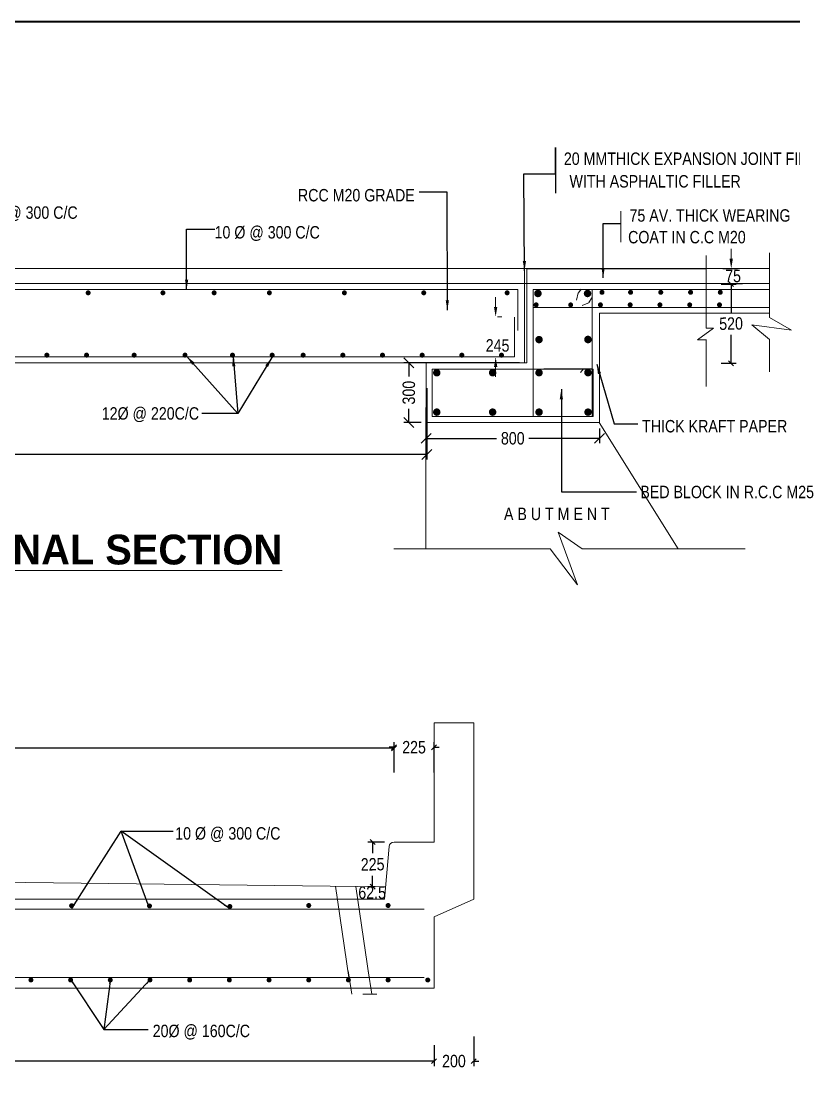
# Model space of a CAD drawing. Header units: millimetres. Extents: x 634438 to 694489, y 49590 to 86597.
# Drawn here: x 658857 to 674427, y 65106 to 86597 of the extents above; entities that cross this region are included whole.
import ezdxf

# ---------------------------------------------------------------- set-up
doc = ezdxf.new("R2010")
doc.units = ezdxf.units.MM
doc.header["$LTSCALE"] = 300
doc.header["$MEASUREMENT"] = 0
for name, color, linetype in [('abutment', 7, 'Continuous'), ('canal', 7, 'Continuous'), ('pier', 7, 'Continuous')]:
    doc.layers.add(name, color=color, linetype=linetype)
doc.styles.add('ARIAL NARROW', font='ARIALN.TTF', dxfattribs={"height": 250})
doc.styles.add('CITYBLUEPR', font='cityb___.ttf')
doc.dimstyles.new('STANDARD$0', dxfattribs={"dimscale": 88.888889, "dimtxt": 0.02, "dimasz": 0.02, "dimexe": 0.05, "dimexo": 0.1, "dimgap": 0.002, "dimtad": 2, "dimdec": 0, "dimzin": 1, "dimdsep": 46, "dimtxsty": 'Standard', "dimcen": 0.09, "dimadec": 0, "dimazin": 0, "dimtfac": 1, "dimtdec": 4, "dimtofl": 0, "dimtmove": 0, "dimatfit": 3, "dimfxl": 1, "dimtolj": 1, "dimtzin": 1, "dimarcsym": 0})
doc.dimstyles.new('STANDARD$7', dxfattribs={"dimtxt": 2, "dimasz": 2, "dimexe": 1.25, "dimexo": 0.625, "dimtad": 1, "dimdec": 0, "dimlfac": 0.5, "dimdsep": 46, "dimtxsty": 'ARIAL NARROW', "dimcen": 2.5, "dimdle": 0.1, "dimse1": 1, "dimse2": 1, "dimadec": 0, "dimazin": 0, "dimtfac": 1, "dimtdec": 0, "dimtmove": 0, "dimatfit": 3, "dimfxl": 1, "dimtolj": 1, "dimtzin": 0, "dimarcsym": 0})

# ---------------------------------------------------------------- blocks, each defined once
blk = doc.blocks.new('_Oblique')
at = {"color": 0, "linetype": 'ByBlock', "lineweight": -2}
blk.add_line((-0.5, -0.5), (0.5, 0.5), dxfattribs=at)
blk = doc.blocks.new('*D38')
at = {"layer": 'abutment', "color": 0, "lineweight": -2, "transparency": 16777216}
for p, q in [((667016, 78391), (667016, 78092)), ((670513, 78391), (670513, 78092)), ((667016, 78192), (668438, 78192)), ((670513, 78192), (669091, 78192))]:
    blk.add_line(p, q, dxfattribs=at)
at = {"layer": 'Defpoints', "color": 0, "lineweight": 9, "transparency": 16777216}
for p in [(667016, 78491), (670513, 78491), (670513, 78192)]:
    blk.add_point(p, dxfattribs=at)
at = {"layer": 'abutment', "color": 0, "lineweight": -2, "transparency": 16777216, "xscale": 200, "yscale": 200, "zscale": 200, "rotation": 180}
blk.add_blockref('_Oblique', (667016, 78192), dxfattribs=at)
at = {"layer": 'abutment', "color": 0, "lineweight": -2, "transparency": 16777216, "xscale": 200, "yscale": 200, "zscale": 200}
blk.add_blockref('_Oblique', (670513, 78192), dxfattribs=at)
at = {"layer": 'abutment', "color": 0, "lineweight": 9, "transparency": 16777216, "insert": (668764, 78192), "char_height": 250, "attachment_point": 5, "style": 'ARIAL NARROW'}
blk.add_mtext('\\A1;800', dxfattribs=at)
blk = doc.blocks.new('*D39')
at = {"layer": 'abutment', "color": 0, "lineweight": -2, "transparency": 16777216}
for p, q in [((668901, 79713), (666570, 79713)), ((666670, 79713), (666670, 79439)), ((666670, 78513), (666670, 78787)), ((666918, 78513), (666570, 78513))]:
    blk.add_line(p, q, dxfattribs=at)
at = {"layer": 'Defpoints', "color": 0, "lineweight": 9, "transparency": 16777216}
for p in [(669001, 79713), (666670, 78513), (667018, 78513)]:
    blk.add_point(p, dxfattribs=at)
at = {"layer": 'abutment', "color": 0, "lineweight": -2, "transparency": 16777216, "xscale": 200, "yscale": 200, "zscale": 200}
for p, rotation in [((666670, 79713), 90), ((666670, 78513), 270)]:
    blk.add_blockref('_Oblique', p, dxfattribs=dict(at, rotation=rotation))
at = {"layer": 'abutment', "color": 0, "lineweight": 9, "transparency": 16777216, "insert": (666670, 79113), "char_height": 250, "attachment_point": 5, "rotation": 90, "style": 'ARIAL NARROW'}
blk.add_mtext('\\A1;300', dxfattribs=at)
blk = doc.blocks.new('*D42')
at = {"layer": 'abutment', "color": 0, "lineweight": -2, "transparency": 16777216}
for p, q in [((647027, 79214), (647027, 77769)), ((667030, 79207), (667030, 77769)), ((647027, 77869), (656623, 77869)), ((667030, 77869), (657435, 77869))]:
    blk.add_line(p, q, dxfattribs=at)
at = {"layer": 'Defpoints', "color": 0, "lineweight": 9, "transparency": 16777216}
for p in [(647027, 79314), (667030, 79307), (647027, 77869)]:
    blk.add_point(p, dxfattribs=at)
at = {"layer": 'abutment', "color": 0, "lineweight": -2, "transparency": 16777216, "xscale": 200, "yscale": 200, "zscale": 200, "rotation": 180}
blk.add_blockref('_Oblique', (647027, 77869), dxfattribs=at)
at = {"layer": 'abutment', "color": 0, "lineweight": -2, "transparency": 16777216, "xscale": 200, "yscale": 200, "zscale": 200}
blk.add_blockref('_Oblique', (667030, 77869), dxfattribs=at)
at = {"layer": 'abutment', "color": 0, "lineweight": 9, "transparency": 16777216, "insert": (657029, 77869), "char_height": 250, "attachment_point": 5, "style": 'ARIAL NARROW'}
blk.add_mtext('\\A1;5800', dxfattribs=at)
blk = doc.blocks.new('*D43')
at = {"layer": 'abutment', "color": 0, "lineweight": -2, "transparency": 16777216}
for p, q in [((666370, 71683), (666370, 72046)), ((649278, 71946), (657414, 71946)), ((649278, 71851), (649278, 71846)), ((666370, 71946), (658234, 71946))]:
    blk.add_line(p, q, dxfattribs=at)
at = {"layer": 'Defpoints', "color": 0, "lineweight": 9, "transparency": 16777216}
for p in [(649278, 71951), (666370, 71946), (666370, 71583)]:
    blk.add_point(p, dxfattribs=at)
at = {"layer": 'abutment', "color": 0, "lineweight": -2, "transparency": 16777216, "xscale": 100, "yscale": 100, "zscale": 100, "rotation": 180}
blk.add_blockref('_Oblique', (649278, 71946), dxfattribs=at)
at = {"layer": 'abutment', "color": 0, "lineweight": -2, "transparency": 16777216, "xscale": 100, "yscale": 100, "zscale": 100}
blk.add_blockref('_Oblique', (666370, 71946), dxfattribs=at)
at = {"layer": 'abutment', "color": 0, "lineweight": 9, "transparency": 16777216, "insert": (657824, 71946), "char_height": 250, "attachment_point": 5, "style": 'ARIAL NARROW'}
blk.add_mtext('\\A1;4250', dxfattribs=at)
blk = doc.blocks.new('*D44')
at = {"layer": 'abutment', "color": 0, "lineweight": -2, "transparency": 16777216}
for p, q in [((648378, 65962), (648378, 65540)), ((667178, 65962), (667178, 65540)), ((648378, 65640), (657368, 65640)), ((667178, 65640), (658188, 65640))]:
    blk.add_line(p, q, dxfattribs=at)
at = {"layer": 'Defpoints', "color": 0, "lineweight": 9, "transparency": 16777216}
for p in [(648378, 66062), (667178, 66062), (667178, 65640)]:
    blk.add_point(p, dxfattribs=at)
at = {"layer": 'abutment', "color": 0, "lineweight": -2, "transparency": 16777216, "xscale": 100, "yscale": 100, "zscale": 100, "rotation": 180}
blk.add_blockref('_Oblique', (648378, 65640), dxfattribs=at)
at = {"layer": 'abutment', "color": 0, "lineweight": -2, "transparency": 16777216, "xscale": 100, "yscale": 100, "zscale": 100}
blk.add_blockref('_Oblique', (667178, 65640), dxfattribs=at)
at = {"layer": 'abutment', "color": 0, "lineweight": 9, "transparency": 16777216, "insert": (657778, 65640), "char_height": 250, "attachment_point": 5, "style": 'ARIAL NARROW'}
blk.add_mtext('\\A1;4700', dxfattribs=at)
blk = doc.blocks.new('*D59')
at = {"layer": 'abutment', "color": 0, "lineweight": -2, "transparency": 16777216}
for p, q in [((667978, 66137), (667978, 65540)), ((667178, 65777), (667178, 65540)), ((667178, 65640), (667078, 65640)), ((667978, 65640), (668078, 65640))]:
    blk.add_line(p, q, dxfattribs=at)
at = {"layer": 'Defpoints', "color": 0, "lineweight": 9, "transparency": 16777216}
for p in [(667978, 66237), (667178, 65877), (667178, 65640)]:
    blk.add_point(p, dxfattribs=at)
at = {"layer": 'abutment', "color": 0, "lineweight": -2, "transparency": 16777216, "xscale": 100, "yscale": 100, "zscale": 100}
blk.add_blockref('_Oblique', (667178, 65640), dxfattribs=at)
at = {"layer": 'abutment', "color": 0, "lineweight": -2, "transparency": 16777216, "xscale": 100, "yscale": 100, "zscale": 100, "rotation": 180}
blk.add_blockref('_Oblique', (667978, 65640), dxfattribs=at)
at = {"layer": 'abutment', "color": 0, "lineweight": 9, "transparency": 16777216, "insert": (667578, 65640), "char_height": 250, "attachment_point": 5, "style": 'ARIAL NARROW'}
blk.add_mtext('\\A1;200', dxfattribs=at)
blk = doc.blocks.new('*D60')
at = {"layer": 'abutment', "color": 0, "lineweight": -2, "transparency": 16777216}
for p, q in [((666370, 71461), (666370, 72066)), ((667178, 71461), (667178, 72066)), ((666370, 71966), (666270, 71966)), ((667178, 71966), (667278, 71966))]:
    blk.add_line(p, q, dxfattribs=at)
at = {"layer": 'Defpoints', "color": 0, "lineweight": 9, "transparency": 16777216}
for p in [(666370, 71966), (666370, 71361), (667178, 71361)]:
    blk.add_point(p, dxfattribs=at)
at = {"layer": 'abutment', "color": 0, "lineweight": -2, "transparency": 16777216, "xscale": 100, "yscale": 100, "zscale": 100}
blk.add_blockref('_Oblique', (666370, 71966), dxfattribs=at)
at = {"layer": 'abutment', "color": 0, "lineweight": -2, "transparency": 16777216, "xscale": 100, "yscale": 100, "zscale": 100, "rotation": 180}
blk.add_blockref('_Oblique', (667178, 71966), dxfattribs=at)
at = {"layer": 'abutment', "color": 0, "lineweight": 9, "transparency": 16777216, "insert": (666774, 71966), "char_height": 250, "attachment_point": 5, "style": 'ARIAL NARROW'}
blk.add_mtext('\\A1;225', dxfattribs=at)
blk = doc.blocks.new('*D61')
at = {"layer": 'abutment', "color": 0, "lineweight": -2, "transparency": 16777216}
for p, q in [((666179, 70056), (665839, 70056)), ((665939, 70056), (665939, 69833)), ((665939, 69156), (665939, 69378)), ((665987, 69156), (665839, 69156))]:
    blk.add_line(p, q, dxfattribs=at)
at = {"layer": 'Defpoints', "color": 0, "lineweight": 9, "transparency": 16777216}
for p in [(666279, 70056), (665939, 69156), (666087, 69156)]:
    blk.add_point(p, dxfattribs=at)
at = {"layer": 'abutment', "color": 0, "lineweight": -2, "transparency": 16777216, "xscale": 100, "yscale": 100, "zscale": 100}
for p, rotation in [((665939, 70056), 90), ((665939, 69156), 270)]:
    blk.add_blockref('_Oblique', p, dxfattribs=dict(at, rotation=rotation))
at = {"layer": 'abutment', "color": 0, "lineweight": 9, "transparency": 16777216, "insert": (665939, 69606), "char_height": 250, "attachment_point": 5, "rotation": 1, "style": 'ARIAL NARROW'}
blk.add_mtext('\\A1;225', dxfattribs=at)
blk = doc.blocks.new('*D63')
at = {"layer": 'abutment', "color": 0, "lineweight": -2, "transparency": 16777216}
for p, q in [((672963, 81303), (673265, 81303)), ((673165, 81303), (673165, 80732)), ((673165, 79705), (673165, 80276)), ((672963, 79705), (673265, 79705))]:
    blk.add_line(p, q, dxfattribs=at)
at = {"layer": 'Defpoints', "color": 0, "lineweight": 9, "transparency": 16777216}
for p in [(672863, 81303), (672863, 79705), (673165, 79705)]:
    blk.add_point(p, dxfattribs=at)
at = {"layer": 'abutment', "color": 0, "lineweight": -2, "transparency": 16777216, "xscale": 100, "yscale": 100, "zscale": 100}
for p, rotation in [((673165, 81303), 90), ((673165, 79705), 270)]:
    blk.add_blockref('_Oblique', p, dxfattribs=dict(at, rotation=rotation))
at = {"layer": 'abutment', "color": 0, "lineweight": 9, "transparency": 16777216, "insert": (673165, 80504), "char_height": 250, "attachment_point": 5, "rotation": 1, "style": 'ARIAL NARROW'}
blk.add_mtext('\\A1;520', dxfattribs=at)

msp = doc.modelspace()

# ---------------------------------------------------------------- linework, layer by layer
at = {"color": 0, "linetype": 'ByBlock', "lineweight": 9}
for points in [[(634438.5, 86597.1), (694478.5, 86597.1), (694478.5, 49590), (634438.5, 49590)], [(634458.5, 86577.1), (694458.5, 86577.1), (694458.5, 49610), (634458.5, 49610)]]:
    msp.add_lwpolyline(points, close=True, dxfattribs=at)
at = {"layer": 'abutment', "color": 0, "lineweight": 9}
for p, q in [((670944.2, 82771.1), (670944.2, 82241.7)), ((670944.2, 82146.8), (670944.2, 82397.6)), ((673168.2, 81810.8), (673168.2, 82010.8)), ((673940.6, 81929.6), (673940.6, 80627)), ((672660, 81874.9), (672660, 80412)), ((645085.5, 81612.8), (660753.4, 81612.8)), ((660719.6, 81612.8), (662650.5, 81612.8)), ((662276.8, 81612.8), (669000.8, 81612.8)), ((669000.8, 81612.8), (669000.8, 79947.8)), ((673940.6, 81612.8), (669000.8, 81612.8)), ((669050.8, 81612.8), (669050.8, 79947.8)), ((669050.8, 81611), (672660, 81611)), ((673000.5, 81610.8), (673293.2, 81610.8)), ((645085.5, 81312.8), (660753.4, 81312.8)), ((660686.9, 81312.8), (662650.5, 81312.8)), ((662276.8, 81312.8), (669000.8, 81312.8)), ((673940.6, 81312.8), (669011.2, 81312.8)), ((669050.8, 81312.8), (672660, 81312.8)), ((673053.8, 81306.6), (673394.1, 81306.6)), ((645285.5, 81192.8), (660753.4, 81192.8)), ((660753.4, 81192.8), (662650.5, 81192.8)), ((662276.8, 81192.8), (668862.9, 81192.8)), ((668419.1, 80840.1), (668419.1, 81040.1)), ((668862.9, 81192.8), (668862.9, 80367.8)), ((669173.7, 81192.8), (673924.9, 81192.8)), ((669173.7, 79948.4), (669173.7, 81192.8)), ((670081.6, 81121.9), (670049, 80977.3)), ((670141.6, 81200.2), (670090.3, 81121.9)), ((670360.9, 81024), (670300.9, 80930.7)), ((670367.2, 80631.9), (670367.2, 81192.8)), ((669173.7, 80832.8), (673924.9, 80832.8)), ((670309.6, 80930.7), (670160.3, 80870.1)), ((668455.4, 80640.1), (668544.1, 80640.1)), ((668800.8, 79947.8), (668800.8, 80632.8)), ((670367.2, 78632.8), (670367.2, 80683)), ((670513.6, 78512.8), (670513.6, 80712.8)), ((670513.6, 80712.8), (673940.6, 80712.8)), ((673940.6, 80627), (674382.4, 80375.5)), ((672813.4, 80412), (672490.8, 80174.6)), ((672660, 80412), (672813.4, 80412)), ((673584.9, 80480.3), (673940.6, 80186.8)), ((674382.4, 80375.5), (673584.9, 80480.3)), ((672490.8, 80174.6), (672660.6, 80174.6)), ((672660.6, 80185.3), (672660.6, 80071.9)), ((673940.6, 80186.8), (673940.6, 79530)), ((668800.8, 79832.8), (668800.8, 79948.4)), ((669000.8, 79948.4), (669000.8, 79712.8)), ((669050.8, 79948.4), (669050.8, 79712.8)), ((669173.7, 78632.8), (669173.7, 79948.4)), ((672660.6, 80071.9), (672660.6, 79238.9)), ((645285.5, 79832.8), (660753.4, 79832.8)), ((660735.9, 79832.8), (662650.5, 79832.8)), ((662276.8, 79832.8), (668800.8, 79832.8)), ((645037.5, 79712.8), (660753.4, 79712.8)), ((660753.4, 79712.8), (662650.5, 79712.8)), ((662276.8, 79712.8), (669000.8, 79712.8)), ((667017.8, 78512.8), (667017.8, 79709)), ((667137.8, 79589), (670382.2, 79589)), ((667137.8, 78632.8), (667137.8, 79589)), ((668419.1, 79632.8), (668419.1, 79432.8)), ((669388, 79592.8), (670367.2, 79592.8)), ((670188.3, 79592.8), (670127.6, 79521)), ((670382.2, 78632.8), (670382.2, 79589)), ((667011.2, 78812.8), (667011.2, 75964.9)), ((667017.8, 78512.8), (670513.6, 78512.8)), ((667137.8, 78632.8), (670382.2, 78632.8)), ((670503.4, 78512.8), (672096.7, 75964.9)), ((670165.1, 75964.9), (669677.6, 76300.4)), ((669677.6, 76300.4), (670067.6, 75240.6)), ((669515.1, 75964.9), (666367.1, 75964.9)), ((670067.6, 75240.6), (669515.1, 75964.9)), ((670165.1, 75964.9), (673449.4, 75964.9)), ((667178.1, 72455.6), (667178.1, 70055.6)), ((667978.1, 72455.6), (667178.1, 72455.6)), ((667978.1, 72455.6), (667978.1, 68905.6)), ((666270.2, 69964.3), (666178.1, 68905.6)), ((667178.1, 70055.6), (666369.8, 70055.6)), ((666199.9, 69155.6), (657778.1, 69255.6)), ((665192.1, 69167.6), (665461.4, 67324.3)), ((665598.2, 69162.8), (665866.7, 67324.3)), ((666178.1, 68905.6), (657778.1, 68905.6)), ((667978.1, 68905.6), (667178.1, 68545.6)), ((648578.1, 68705.6), (666978.1, 68705.6)), ((667178.1, 68545.6), (667178.1, 68388.2)), ((667178.1, 68493.1), (667178.1, 67108.7)), ((648578.1, 67324.3), (666978.1, 67324.3)), ((665443.5, 67457.1), (665520.2, 66988.7)), ((665955, 67324.3), (665549.7, 67324.3)), ((665848.8, 67457.1), (665925.6, 66988.7)), ((648378.1, 67108.7), (667178.1, 67108.7)), ((665742, 66988.7), (666026.7, 66988.7))]:
    msp.add_line(p, q, dxfattribs=at)
for points, const_width in [([(660178.6, 81124.9, 1), (660228.6, 81124.9, 1)], 50), ([(661686.4, 81124.9, 1), (661736.4, 81124.9, 1)], 50), ([(662718.1, 81124.9, 1), (662768.1, 81124.9, 1)], 50), ([(663832, 81124.9, 1), (663882, 81124.9, 1)], 50), ([(665344.2, 81124.9, 1), (665394.2, 81124.9, 1)], 50), ([(666944.2, 81124.9, 1), (666994.2, 81124.9, 1)], 50), ([(668625, 81124.9, 1), (668675, 81124.9, 1)], 50), ([(669309.3, 81112.1, -1), (669234.3, 81112.1, -1)], 75), ([(670309, 81112.1, -1), (670234, 81112.1, -1)], 75), ([(670588.4, 81135.3, -1), (670538.4, 81135.3, -1)], 50), ([(671164.4, 81135.3, -1), (671114.4, 81135.3, -1)], 50), ([(671773.1, 81135.3, -1), (671723.1, 81135.3, -1)], 50), ([(672373.1, 81135.3, -1), (672323.1, 81135.3, -1)], 50), ([(672973.1, 81135.3, -1), (672923.1, 81135.3, -1)], 50), ([(669259.5, 80882.9, -1), (669209.5, 80882.9, -1)], 50), ([(669956.2, 80882.9, -1), (669906.2, 80882.9, -1)], 50), ([(670556.2, 80882.9, -1), (670506.2, 80882.9, -1)], 50), ([(671156.2, 80882.9, -1), (671106.2, 80882.9, -1)], 50), ([(671756.2, 80882.9, -1), (671706.2, 80882.9, -1)], 50), ([(672356.2, 80882.9, -1), (672306.2, 80882.9, -1)], 50), ([(672956.2, 80882.9, -1), (672906.2, 80882.9, -1)], 50), ([(669256.4, 80182.2, 1), (669331.4, 80182.2, 1)], 75), ([(670316.7, 80186, -1), (670241.7, 80186, -1)], 75), ([(670243.9, 80182.2, 1), (670318.9, 80182.2, 1)], 75), ([(659347.1, 79869.5, 1), (659397.1, 79869.5, 1)], 50), ([(660147.1, 79869.5, 1), (660197.1, 79869.5, 1)], 50), ([(661105.6, 79869.5, 1), (661155.6, 79869.5, 1)], 50), ([(662131.7, 79869.5, 1), (662181.7, 79869.5, 1)], 50), ([(663088.1, 79869.5, 1), (663138.1, 79869.5, 1)], 50), ([(663888.1, 79869.5, 1), (663938.1, 79869.5, 1)], 50), ([(664512.6, 79869.5, 1), (664562.6, 79869.5, 1)], 50), ([(665312.6, 79869.5, 1), (665362.6, 79869.5, 1)], 50), ([(666112.6, 79869.5, 1), (666162.6, 79869.5, 1)], 50), ([(666912.6, 79869.5, 1), (666962.6, 79869.5, 1)], 50), ([(667712.6, 79869.5, 1), (667762.6, 79869.5, 1)], 50), ([(668512.6, 79869.5, 1), (668562.6, 79869.5, 1)], 50), ([(667194.8, 79514.7, 1), (667269.8, 79514.7, 1)], 75), ([(668320.6, 79514.7, 1), (668395.6, 79514.7, 1)], 75), ([(669256.4, 79514.7, 1), (669331.4, 79514.7, 1)], 75), ([(670316.7, 79518.5, -1), (670241.7, 79518.5, -1)], 75), ([(670243.9, 79514.7, 1), (670318.9, 79514.7, 1)], 75), ([(667194.8, 78720.7, 1), (667269.8, 78720.7, 1)], 75), ([(668320.6, 78720.7, 1), (668395.6, 78720.7, 1)], 75), ([(669256.4, 78720.7, 1), (669331.4, 78720.7, 1)], 75), ([(670243.9, 78720.7, 1), (670318.9, 78720.7, 1)], 75), ([(659844.9, 68772.3, 1), (659894.9, 68772.3, 1)], 50), ([(661415.7, 68767.7, -1), (661465.7, 68767.7, -1)], 50), ([(663035.2, 68757.9, -1), (663085.2, 68757.9, -1)], 50), ([(664625.4, 68777.4, -1), (664675.4, 68777.4, -1)], 50), ([(666225.4, 68777.4, -1), (666275.4, 68777.4, -1)], 50), ([(659025.4, 67276.1, -1), (659075.4, 67276.1, -1)], 50), ([(659825.4, 67276.1, -1), (659875.4, 67276.1, -1)], 50), ([(660625.4, 67276.1, -1), (660675.4, 67276.1, -1)], 50), ([(661425.4, 67276.1, -1), (661475.4, 67276.1, -1)], 50), ([(662225.4, 67276.1, -1), (662275.4, 67276.1, -1)], 50), ([(663025.4, 67276.1, -1), (663075.4, 67276.1, -1)], 50), ([(663825.4, 67276.1, -1), (663875.4, 67276.1, -1)], 50), ([(664625.4, 67276.1, -1), (664675.4, 67276.1, -1)], 50), ([(665425.4, 67276.1, -1), (665475.4, 67276.1, -1)], 50), ([(666225.4, 67276.1, -1), (666275.4, 67276.1, -1)], 50), ([(667025.4, 67276.1, -1), (667075.4, 67276.1, -1)], 50)]:
    msp.add_lwpolyline(points, format="xyb", close=True, dxfattribs=dict(at, const_width=const_width))
msp.add_arc((666369.8, 69955.6), 100, 90, 175.03026, dxfattribs=at)
for points in [[(673134.8, 81810.8), (673201.5, 81810.8), (673168.2, 81610.8)], [(668385.8, 80840.1), (668452.4, 80840.1), (668419.1, 80640.1)], [(668385.8, 79632.8), (668452.4, 79632.8), (668419.1, 79832.8)]]:
    msp.add_solid(points, dxfattribs=at)
at = {"layer": 'canal', "color": 0, "linetype": 'Continuous', "lineweight": 9}
msp.add_line((694458.5, 86577.1), (634458.5, 86577.1), dxfattribs=at)
at = {"layer": 'pier', "color": 0, "lineweight": 9}
msp.add_line((645037.5, 79712.8), (669050.8, 79712.8), dxfattribs=at)

# ---------------------------------------------------------------- texts
at = {"layer": 'abutment', "color": 0, "lineweight": 9}
for s, height, style, p in [('20 MMTHICK EXPANSION JOINT FILLED', 250, 'ARIAL NARROW', (669794.7, 83703.4)), ('WITH ASPHALTIC FILLER', 250, 'ARIAL NARROW', (669907.6, 83247.7)), ('RCC M20 GRADE', 250, 'ARIAL NARROW', (664433.7, 82968)), (' 10 %%C @ 300 C/C', 250, 'ARIAL NARROW', (657792.1, 82617.7)), ('75 AV. THICK WEARING', 250, 'ARIAL NARROW', (671118.1, 82559.3)), ('10 %%C @ 300 C/C', 250, 'ARIAL NARROW', (662753.2, 82220.5)), ('COAT IN C.C M20', 250, 'ARIAL NARROW', (671089.2, 82122.4)), ('12%%C @ 220C/C', 250, 'ARIAL NARROW', (660478.1, 78569.4)), ('THICK KRAFT PAPER ', 250, 'ARIAL NARROW', (671370.9, 78312.3)), ('BED BLOCK IN R.C.C M25', 250, 'ARIAL NARROW', (671336.4, 76986.6)), ('A B U T M E N T', 250, 'ARIAL NARROW', (668586.8, 76545)), ('%%ULONGITUDINAL SECTION', 600, 'CITYBLUEPR', (654265, 75650.6)), ('10 %%C @ 300 C/C', 250, 'ARIAL NARROW', (661959.6, 70105.3)), ('20%%C @ 160C/C', 250, 'ARIAL NARROW', (661505.1, 66124.6))]:
    msp.add_text(s, height=height, dxfattribs=dict(at, style=style)).set_placement(p)
at = {"layer": 'abutment', "color": 0, "lineweight": 9, "char_height": 250, "attachment_point": 5, "style": 'ARIAL NARROW'}
for s, insert in [('\\A1;75', (673205.5, 81462.6)), ('245', (668458, 80063.3)), ('62.5', (665928.9, 69036.3))]:
    msp.add_mtext(s, dxfattribs=dict(at, insert=insert))

# ---------------------------------------------------------------- dimensions: what is measured, and where the dimension line sits
at = {"layer": 'abutment', "color": 0, "lineweight": 9}
for base, p1, p2, text, picture, middle in [((673164.7, 79705.1), (672863, 81303.2), (672863, 79705.1), '520', '*D63', (673164.7, 80504.2)), ((665939.1, 69155.6), (666278.8, 70055.6), (666086.7, 69155.6), '225', '*D61', (665939.1, 69605.6))]:
    dim = msp.add_linear_dim(base=base, p1=p1, p2=p2, angle=90, text=text, dimstyle='STANDARD$0', override={"dimscale": 1, "dimtxt": 250, "dimasz": 100, "dimexe": 100, "dimexo": 100, "dimgap": 100, "dimtad": 0, "dimtoh": 1, "dimzin": 0, "dimtxsty": 'ARIAL NARROW', "dimblk1": 'Oblique', "dimblk2": 'Oblique', "dimsah": 1, "dimtzin": 0}, dxfattribs=at)
    dim.commit()
    dim.dimension.update_dxf_attribs({"geometry": picture, "text_midpoint": middle, "text_rotation": 1})
dim = msp.add_linear_dim(base=(666670.5, 78512.8), p1=(669000.8, 79712.8), p2=(667017.8, 78512.8), angle=90, text='300', dimstyle='STANDARD$0', override={"dimscale": 1, "dimtxt": 250, "dimasz": 200, "dimexe": 100, "dimexo": 100, "dimgap": 100, "dimtad": 0, "dimtoh": 1, "dimzin": 0, "dimtxsty": 'ARIAL NARROW', "dimblk1": 'Oblique', "dimblk2": 'Oblique', "dimsah": 1, "dimtzin": 0}, dxfattribs=at)
dim.commit()
dim.dimension.update_dxf_attribs({"geometry": '*D39', "text_midpoint": (666670.5, 79112.8)})
for base, p1, p2, text, override, picture, middle in [((647027, 77868.5), (667030.5, 79307), (647027, 79314.2), '5800', {"dimscale": 1, "dimtxt": 250, "dimasz": 200, "dimexe": 100, "dimexo": 100, "dimgap": 100, "dimtad": 0, "dimtoh": 1, "dimzin": 0, "dimtxsty": 'ARIAL NARROW', "dimblk1": 'Oblique', "dimblk2": 'Oblique', "dimsah": 1, "dimtzin": 0}, '*D42', (657028.8, 77868.5)), ((670512.7, 78192.1), (667016, 78490.9), (670512.7, 78490.9), '800', {"dimscale": 1, "dimtxt": 250, "dimasz": 200, "dimexe": 100, "dimexo": 100, "dimgap": 100, "dimtad": 0, "dimtoh": 1, "dimzin": 0, "dimtxsty": 'ARIAL NARROW', "dimblk1": 'Oblique', "dimblk2": 'Oblique', "dimsah": 1, "dimtzin": 0}, '*D38', (668764.4, 78192.1)), ((666369.8, 71945.6), (649278.1, 71951.4), (666369.8, 71583.3), '4250', {"dimscale": 1, "dimtxt": 250, "dimasz": 100, "dimexe": 100, "dimexo": 100, "dimgap": 100, "dimtad": 0, "dimtoh": 1, "dimzin": 0, "dimtxsty": 'ARIAL NARROW', "dimblk1": 'Oblique', "dimblk2": 'Oblique', "dimsah": 1, "dimtzin": 0}, '*D43', (657824, 71945.6)), ((666369.8, 71965.6), (667178.1, 71361), (666369.8, 71361), '225', {"dimscale": 1, "dimtxt": 250, "dimasz": 100, "dimexe": 100, "dimexo": 100, "dimgap": 100, "dimtad": 0, "dimtoh": 1, "dimzin": 0, "dimtxsty": 'ARIAL NARROW', "dimblk1": 'Oblique', "dimblk2": 'Oblique', "dimsah": 1, "dimtzin": 0}, '*D60', (666774, 71965.6)), ((667178.1, 65639.8), (667978.1, 66236.8), (667178.1, 65876.8), '200', {"dimscale": 1, "dimtxt": 250, "dimasz": 100, "dimexe": 100, "dimexo": 100, "dimgap": 100, "dimtad": 0, "dimtoh": 1, "dimzin": 0, "dimtxsty": 'ARIAL NARROW', "dimblk1": 'Oblique', "dimblk2": 'Oblique', "dimsah": 1, "dimtzin": 0}, '*D59', (667578.1, 65639.8)), ((667178.1, 65639.8), (648378.1, 66061.7), (667178.1, 66061.7), '4700', {"dimscale": 1, "dimtxt": 250, "dimasz": 100, "dimexe": 100, "dimexo": 100, "dimgap": 100, "dimtad": 0, "dimtoh": 1, "dimzin": 0, "dimtxsty": 'ARIAL NARROW', "dimblk1": 'Oblique', "dimblk2": 'Oblique', "dimsah": 1, "dimtzin": 0}, '*D44', (657778.1, 65639.8))]:
    dim = msp.add_linear_dim(base=base, p1=p1, p2=p2, text=text, dimstyle='STANDARD$0', override=override, dxfattribs=at)
    dim.commit()
    dim.dimension.update_dxf_attribs({"geometry": picture, "text_midpoint": middle})

# ---------------------------------------------------------------- leaders
for points, override in [([(669000.6, 81567.5), (668985.3, 83523.8), (669627.7, 83523.8), (669627.7, 84052.2), (669627.7, 83133.8)], {"dimtxt": 250, "dimasz": 200, "dimexe": 100, "dimexo": 100, "dimgap": 100, "dimtad": 0, "dimtoh": 1, "dimlfac": 1, "dimzin": 0, "dimtxsty": 'ARIAL NARROW', "dimcen": 0.09, "dimtdec": 4, "dimtofl": 0}), ([(667445, 80775.8), (667444.1, 83152.3), (666873.8, 83152.3)], {"dimtxt": 250, "dimasz": 200, "dimexe": 100, "dimexo": 100, "dimgap": 100, "dimtad": 0, "dimtoh": 1, "dimlfac": 1, "dimzin": 0, "dimtxsty": 'ARIAL NARROW', "dimcen": 0.09, "dimtdec": 4, "dimtofl": 0}), ([(662188.9, 81192.8), (662189.8, 82407.8), (662758.2, 82407.8)], {"dimtxt": 250, "dimasz": 200, "dimexe": 100, "dimexo": 100, "dimgap": 100, "dimtad": 0, "dimtoh": 1, "dimlfac": 1, "dimzin": 0, "dimtxsty": 'ARIAL NARROW', "dimcen": 0.09, "dimtdec": 4, "dimtofl": 0}), ([(670585.7, 81426.4), (670584.1, 82520.4), (670944.2, 82520.4)], {"dimtxt": 250, "dimasz": 200, "dimexe": 100, "dimexo": 100, "dimgap": 100, "dimtad": 0, "dimtoh": 1, "dimlfac": 1, "dimzin": 0, "dimtxsty": 'ARIAL NARROW', "dimcen": 0.09, "dimtdec": 4, "dimtofl": 0}), ([(662193.3, 79843.8), (663221.6, 78690.9)], {"dimtxt": 250, "dimasz": 200, "dimexe": 100, "dimexo": 100, "dimgap": 100, "dimtad": 0, "dimtoh": 1, "dimlfac": 1, "dimzin": 0, "dimtxsty": 'ARIAL NARROW', "dimcen": 0.09, "dimtdec": 4, "dimtofl": 0}), ([(663907.1, 79818.8), (663221.6, 78690.9), (662492.9, 78690.9)], {"dimtxt": 250, "dimasz": 200, "dimexe": 100, "dimexo": 100, "dimgap": 100, "dimtad": 0, "dimtoh": 1, "dimlfac": 1, "dimzin": 0, "dimtxsty": 'ARIAL NARROW', "dimcen": 0.09, "dimtdec": 4, "dimtofl": 0}), ([(663124.6, 79843.8), (663221.6, 78690.9)], {"dimtxt": 250, "dimasz": 200, "dimexe": 100, "dimexo": 100, "dimgap": 100, "dimtad": 0, "dimtoh": 1, "dimlfac": 1, "dimzin": 0, "dimtxsty": 'ARIAL NARROW', "dimcen": 0.09, "dimtdec": 4, "dimtofl": 0}), ([(670456.7, 79688.2), (670809.8, 78482.8), (671286.7, 78482.8)], {"dimtxt": 250, "dimasz": 200, "dimexe": 100, "dimexo": 100, "dimgap": 100, "dimtad": 0, "dimtoh": 1, "dimlfac": 1, "dimzin": 0, "dimtxsty": 'ARIAL NARROW', "dimcen": 0.09, "dimtdec": 4, "dimtofl": 0}), ([(669743.5, 79180.3), (669743.5, 77116.4), (671261, 77116.4)], {"dimtxt": 250, "dimasz": 200, "dimexe": 100, "dimexo": 100, "dimgap": 100, "dimtad": 0, "dimtoh": 1, "dimlfac": 1, "dimzin": 0, "dimtxsty": 'ARIAL NARROW', "dimcen": 0.09, "dimtdec": 4, "dimtofl": 0}), ([(659875.4, 68713.9), (660866.2, 70275.8)], {"dimtxt": 250, "dimasz": 100, "dimexe": 100, "dimexo": 100, "dimgap": 100, "dimtad": 0, "dimtoh": 1, "dimlfac": 1, "dimzin": 0, "dimtxsty": 'ARIAL NARROW', "dimcen": 0.09, "dimtdec": 4, "dimtofl": 0}), ([(661436.4, 68734.6), (660866.2, 70275.8)], {"dimtxt": 250, "dimasz": 100, "dimexe": 100, "dimexo": 100, "dimgap": 100, "dimtad": 0, "dimtoh": 1, "dimlfac": 1, "dimzin": 0, "dimtxsty": 'ARIAL NARROW', "dimcen": 0.09, "dimtdec": 4, "dimtofl": 0}), ([(663030.8, 68729.3), (660866.2, 70275.8), (661920.2, 70275.8)], {"dimtxt": 250, "dimasz": 100, "dimexe": 100, "dimexo": 100, "dimgap": 100, "dimtad": 0, "dimtoh": 1, "dimlfac": 1, "dimzin": 0, "dimtxsty": 'ARIAL NARROW', "dimcen": 0.09, "dimtdec": 4, "dimtofl": 0}), ([(659839.9, 67299.5), (660519.3, 66279.1), (661413, 66279.1)], {"dimtxt": 250, "dimasz": 100, "dimexe": 100, "dimexo": 100, "dimgap": 100, "dimtad": 0, "dimtoh": 1, "dimlfac": 1, "dimzin": 0, "dimtxsty": 'ARIAL NARROW', "dimcen": 0.09, "dimtdec": 4, "dimtofl": 0}), ([(660652.7, 67301.7), (660519.3, 66279.1)], {"dimtxt": 250, "dimasz": 100, "dimexe": 100, "dimexo": 100, "dimgap": 100, "dimtad": 0, "dimtoh": 1, "dimlfac": 1, "dimzin": 0, "dimtxsty": 'ARIAL NARROW', "dimcen": 0.09, "dimtdec": 4, "dimtofl": 0}), ([(661450.4, 67276.1), (660519.3, 66279.1)], {"dimtxt": 250, "dimasz": 100, "dimexe": 100, "dimexo": 100, "dimgap": 100, "dimtad": 0, "dimtoh": 1, "dimlfac": 1, "dimzin": 0, "dimtxsty": 'ARIAL NARROW', "dimcen": 0.09, "dimtdec": 4, "dimtofl": 0})]:
    msp.add_leader(points, dimstyle='STANDARD$7', override=override, dxfattribs=at)

doc.saveas('drawing.dxf')
